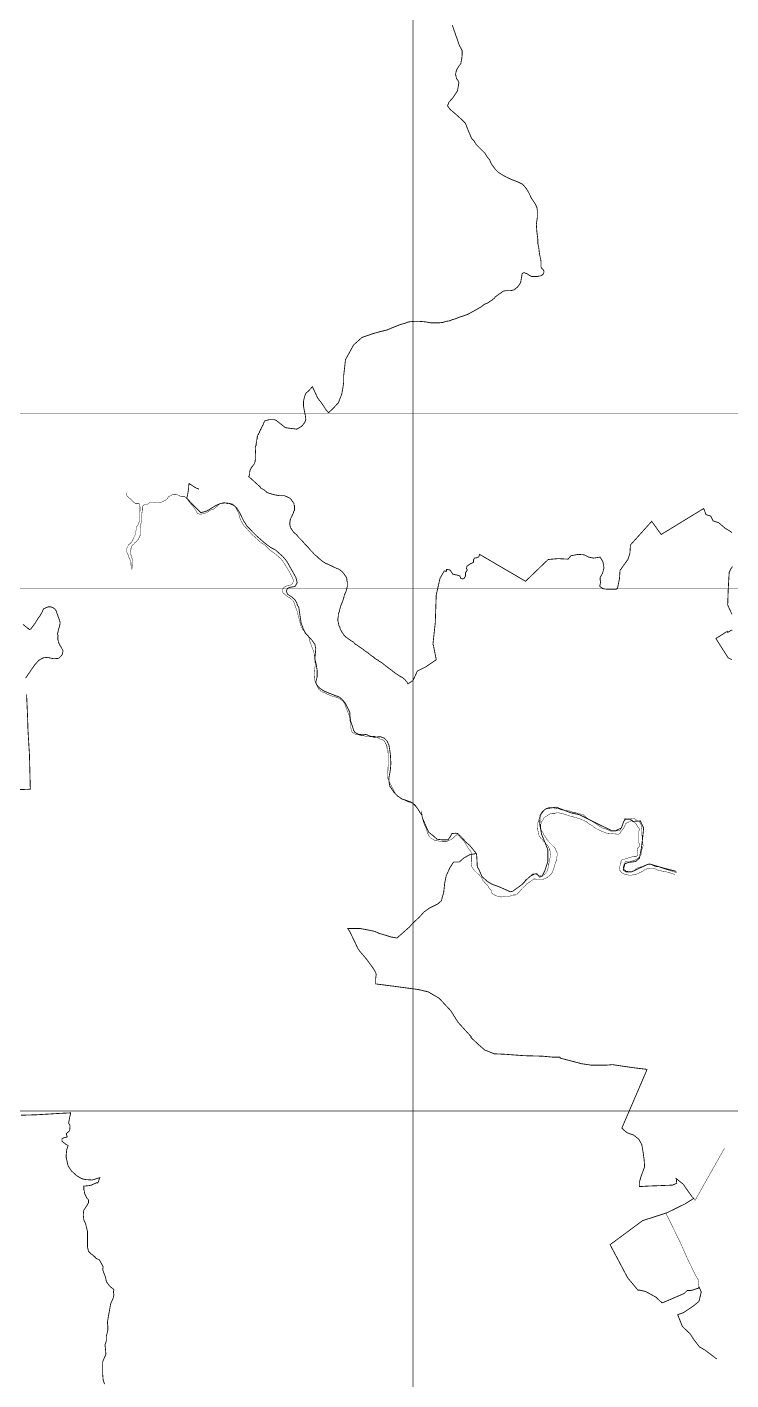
# Model space of a CAD drawing. Header units: millimetres. Extents: x -3588 to 75209, y -3737 to 38254.
# Drawn here: x 937 to 2956, y 18323 to 22203 of the extents above; entities that cross this region are included whole.
import ezdxf

# ---------------------------------------------------------------- set-up
doc = ezdxf.new("R2010")
doc.units = ezdxf.units.MM
doc.layers.add('P', color=253, linetype='Continuous')

msp = doc.modelspace()

# ---------------------------------------------------------------- linework, layer by layer
at = {"layer": 'P'}
for points, const_width in [([(2044.047, 14444.355), (2044.047, 23770.582)], 1.2), ([(2156.681, 22208.108), (2177.006, 22149.966), (2185.184, 22135.003), (2185.184, 22124.28), (2183.776, 22112.134), (2180.959, 22097.17), (2177.006, 22092.945), (2168.812, 22079.39), (2165.996, 22067.259), (2168.812, 22055.112), (2172.765, 22049.751), (2175.598, 22042.982), (2171.645, 22019.824), (2158.09, 21999.5), (2147.079, 21987.369), (2143.126, 21976.646), (2149.912, 21967.044), (2165.996, 21953.489), (2180.959, 21939.95), (2194.498, 21926.395), (2201.284, 21908.887), (2208.053, 21892.515), (2210.886, 21885.745), (2213.415, 21881.792), (2219.064, 21876.143), (2224.425, 21866.829), (2235.148, 21855.818), (2241.933, 21849.049), (2250.111, 21841.143), (2256.897, 21830.132), (2263.666, 21821.938), (2269.027, 21809.808), (2280.038, 21794.844), (2289.352, 21785.53), (2300.363, 21778.76), (2312.51, 21771.975), (2327.457, 21765.205), (2344.965, 21758.436), (2358.52, 21751.65), (2368.106, 21740.639), (2374.892, 21729.917), (2384.206, 21711.001), (2395.217, 21694.629), (2399.17, 21685.315), (2400.578, 21678.545), (2400.578, 21664.99), (2400.578, 21656.812), (2397.745, 21636.487), (2399.17, 21616.163), (2400.578, 21605.152), (2401.986, 21594.43), (2401.986, 21582.283), (2404.531, 21571.272), (2405.939, 21559.141), (2407.348, 21548.403), (2410.18, 21537.392), (2411.301, 21528.078), (2411.301, 21518.492), (2411.301, 21514.539), (2412.709, 21511.706), (2414.133, 21510.298), (2416.95, 21507.753), (2419.494, 21502.392), (2419.494, 21499.576), (2418.07, 21495.623), (2414.133, 21491.382), (2408.756, 21488.853), (2405.939, 21488.853), (2400.578, 21487.429), (2396.625, 21487.429), (2390.976, 21487.429), (2384.206, 21487.429), (2378.845, 21489.973), (2374.892, 21492.806), (2370.651, 21495.623), (2366.698, 21496.743), (2363.882, 21498.167), (2361.337, 21498.167), (2357.096, 21495.623), (2355.976, 21491.382), (2355.976, 21488.853), (2354.567, 21480.659), (2353.159, 21472.481), (2351.735, 21468.528), (2349.206, 21464.287), (2346.373, 21460.334), (2342.421, 21456.093), (2334.243, 21449.324), (2324.64, 21446.779), (2317.871, 21446.779), (2309.677, 21446.779), (2302.907, 21445.371), (2280.038, 21428.999), (2277.221, 21425.046), (2273.268, 21422.23), (2269.027, 21418.277), (2263.666, 21415.444), (2258.305, 21411.507), (2248.703, 21407.554), (2237.98, 21399.36), (2225.833, 21392.591), (2216.247, 21387.229), (2201.284, 21379.036), (2186.32, 21373.674), (2172.765, 21369.433), (2168.812, 21366.905), (2158.09, 21364.072), (2148.488, 21360.119), (2137.765, 21358.711), (2130.995, 21355.894), (2118.577, 21354.47), (2106.43, 21354.47), (2101.069, 21354.47), (2095.707, 21354.47), (2079.335, 21357.303), (2063.236, 21358.711), (2046.864, 21358.711), (2031.9, 21357.303), (2021.178, 21353.35), (2006.215, 21349.109), (1985.89, 21340.931), (1969.518, 21334.145), (1948.073, 21328.784), (1928.869, 21323.423), (1897.821, 21312.7), (1873.544, 21290.967), (1850.402, 21248.909), (1845.041, 21201.474), (1845.041, 21182.558), (1842.208, 21163.658), (1839.664, 21150.102), (1830.078, 21125.537), (1812.57, 21106.636), (1801.559, 21097.034), (1793.381, 21106.636), (1784.067, 21121.584), (1770.512, 21139.092), (1755.548, 21171.547), (1744.826, 21159.417), (1736.632, 21152.647), (1732.407, 21140.5), (1729.862, 21128.369), (1729.862, 21116.223), (1732.407, 21102.683), (1735.224, 21089.128), (1736.632, 21078.118), (1733.815, 21068.804), (1724.501, 21057.793), (1710.946, 21049.599), (1678.202, 21053.84), (1652.516, 21074.165), (1647.155, 21076.709), (1641.794, 21076.709), (1630.783, 21076.709), (1621.469, 21074.165), (1620.045, 21074.165), (1618.637, 21072.757), (1618.637, 21071.348), (1617.228, 21069.924), (1616.092, 21068.804), (1616.092, 21067.395), (1614.684, 21064.563), (1614.684, 21063.154), (1613.275, 21060.61), (1611.867, 21059.201), (1611.867, 21057.793), (1610.459, 21056.385), (1610.459, 21055.248), (1609.322, 21053.84), (1607.914, 21051.023), (1607.914, 21048.479), (1606.506, 21048.479), (1606.506, 21047.071), (1605.081, 21045.662), (1605.081, 21044.238), (1603.673, 21042.83), (1603.673, 21041.709), (1603.673, 21040.285), (1602.553, 21038.877), (1601.145, 21036.06), (1601.145, 21034.924), (1599.72, 21033.515), (1598.312, 21032.107), (1598.312, 21030.699), (1598.312, 21028.154), (1596.904, 21026.746), (1596.904, 21025.338), (1596.904, 21022.505), (1596.904, 21021.385), (1595.767, 21018.552), (1595.767, 21017.144), (1595.767, 21015.735), (1595.767, 21014.599), (1595.767, 21013.191), (1595.767, 21011.782), (1594.359, 21008.95), (1594.359, 21007.829), (1594.359, 21006.421), (1594.359, 21005.013), (1594.359, 21003.588), (1592.951, 21002.18), (1591.542, 20998.227), (1592.951, 20973.95), (1592.951, 20969.725), (1592.951, 20967.18), (1592.951, 20962.939), (1591.542, 20960.41), (1591.542, 20958.986), (1591.542, 20956.169), (1590.134, 20954.761), (1590.134, 20950.808), (1586.181, 20946.855), (1583.348, 20942.614), (1580.82, 20940.086), (1577.987, 20934.436), (1576.579, 20931.892), (1575.443, 20925.122), (1575.443, 20920.881), (1575.443, 20919.761), (1574.034, 20915.52), (1572.626, 20914.112), (1605.081, 20884.473), (1607.914, 20880.232), (1616.092, 20876.279), (1625.406, 20868.101), (1636.417, 20864.148), (1647.155, 20861.315), (1660.694, 20858.787), (1663.527, 20858.787), (1666.056, 20858.787), (1667.48, 20858.787), (1670.297, 20858.787), (1671.433, 20858.787), (1672.841, 20858.787), (1675.658, 20858.787), (1678.202, 20857.363), (1682.443, 20855.954), (1684.972, 20854.546), (1687.805, 20853.138), (1690.621, 20852.001), (1691.758, 20850.593), (1694.574, 20847.776), (1695.983, 20846.352), (1695.983, 20845.232), (1697.391, 20843.823), (1698.527, 20842.415), (1699.935, 20840.991), (1699.935, 20839.582), (1701.344, 20838.462), (1702.768, 20835.63), (1702.768, 20832.813), (1702.768, 20831.677), (1704.176, 20830.268), (1704.176, 20828.86), (1704.176, 20826.027), (1704.176, 20824.907), (1704.176, 20822.09), (1704.176, 20820.666), (1704.176, 20818.137), (1704.176, 20816.713), (1702.768, 20815.305), (1701.344, 20812.488), (1701.344, 20809.944), (1699.935, 20807.127), (1698.527, 20805.703), (1697.391, 20801.766), (1695.983, 20797.813), (1694.574, 20796.388), (1693.166, 20793.572), (1693.166, 20792.163), (1691.758, 20789.619), (1691.758, 20786.802), (1690.621, 20782.849), (1690.621, 20781.441), (1690.621, 20777.488), (1690.621, 20776.064), (1691.758, 20770.702), (1693.166, 20767.886), (1693.166, 20766.477), (1695.983, 20762.525), (1698.527, 20758.284), (1702.768, 20752.922), (1710.946, 20746.153), (1714.899, 20740.792), (1720.26, 20735.414), (1724.501, 20731.189), (1733.815, 20720.467), (1741.993, 20712.273), (1748.779, 20704.079), (1755.548, 20697.309), (1760.91, 20690.54), (1766.271, 20686.587), (1771.92, 20681.226), (1774.465, 20678.393), (1778.69, 20675.864), (1781.234, 20673.032), (1785.475, 20670.215), (1793.381, 20664.854), (1800.151, 20662.309), (1802.967, 20660.901), (1826.125, 20649.89), (1830.078, 20648.754), (1832.894, 20647.346), (1839.664, 20641.985), (1842.208, 20639.168), (1845.041, 20636.335), (1847.57, 20632.382), (1850.402, 20628.429), (1853.219, 20624.204), (1854.355, 20620.252), (1854.355, 20616.011), (1855.764, 20610.649), (1855.764, 20603.88), (1855.764, 20598.518), (1854.355, 20594.566), (1853.219, 20588.916), (1851.811, 20583.555), (1847.57, 20575.361), (1845.041, 20564.639), (1842.208, 20556.445), (1839.664, 20549.675), (1836.847, 20542.906), (1835.439, 20537.544), (1834.031, 20533.591), (1832.894, 20526.806), (1830.078, 20521.157), (1830.078, 20514.387), (1828.653, 20506.481), (1828.653, 20499.712), (1830.078, 20494.062), (1831.486, 20486.156), (1834.031, 20481.931), (1835.439, 20476.57), (1836.847, 20473.738), (1839.664, 20468.376), (1843.617, 20463.015), (1845.041, 20460.182), (1850.402, 20454.821), (1851.811, 20453.413), (1857.172, 20449.46), (1861.125, 20446.643), (1866.774, 20442.69), (1873.544, 20438.737), (1876.088, 20435.921), (1878.905, 20433.088), (1885.691, 20429.135), (1892.46, 20423.774), (1900.638, 20418.413), (1907.424, 20412.763), (1914.193, 20408.81), (1922.099, 20402.041), (1927.748, 20398.088), (1930.277, 20396.68), (1934.518, 20392.439), (1938.471, 20389.894), (1943.832, 20387.077), (1946.665, 20384.533), (1949.193, 20383.125), (1953.434, 20380.308), (1957.387, 20377.763), (1964.157, 20372.114), (1970.926, 20366.753), (1980.529, 20359.983), (1988.722, 20353.198), (1996.628, 20347.836), (2009.047, 20339.658), (2014.408, 20337.114), (2015.817, 20335.706), (2021.178, 20331.465), (2023.723, 20327.512), (2026.539, 20324.695), (2029.372, 20319.334), (2044.047, 20328.92), (2056.466, 20356.03), (2080.744, 20368.161), (2110.671, 20388.486), (2102.477, 20430.544), (2101.069, 20431.968), (2107.838, 20494.062), (2110.671, 20574.241), (2121.393, 20621.66), (2133.524, 20643.105), (2140.31, 20641.985), (2140.31, 20647.346), (2149.912, 20645.937), (2153.849, 20640.576), (2158.09, 20633.791), (2171.645, 20630.974), (2178.414, 20628.429), (2180.959, 20621.66), (2186.32, 20620.252), (2190.561, 20621.66), (2194.498, 20628.429), (2194.498, 20637.744), (2199.875, 20645.937), (2197.331, 20649.89), (2198.739, 20656.66), (2208.053, 20663.43), (2214.823, 20666.262), (2217.656, 20669.079), (2217.656, 20674.44), (2220.2, 20679.817), (2228.378, 20681.226), (2232.619, 20683.754), (2235.148, 20690.54), (2366.698, 20613.466), (2431.625, 20675.864), (2460.144, 20678.393), (2488.646, 20676.985), (2496.84, 20686.587), (2517.165, 20690.54), (2534.657, 20689.404), (2548.212, 20682.634), (2561.767, 20679.817), (2580.668, 20682.634), (2588.862, 20669.079), (2591.678, 20651.299), (2587.453, 20636.335), (2580.668, 20624.204), (2580.668, 20616.011), (2582.092, 20613.466), (2582.092, 20612.058), (2579.548, 20598.518), (2590.27, 20591.733), (2606.642, 20590.325), (2626.967, 20590.325), (2630.919, 20594.566), (2636.281, 20621.66), (2637.705, 20644.529), (2660.846, 20676.985), (2666.208, 20694.765), (2667.616, 20717.634), (2728.59, 20785.378), (2755.7, 20747.561), (2877.649, 20822.09), (2884.418, 20804.582), (2897.973, 20800.341), (2904.743, 20786.802), (2920.827, 20781.441), (2922.251, 20780.017), (2939.743, 20765.053), (2943.984, 20762.525), (2949.345, 20759.692), (2954.707, 20755.739), (2958.948, 20752.922)], 2.417), ([(-3179.405, 21094.49), (12021.226, 21094.49)], 1.2), ([(2798.878, 19781.577), (2758.229, 19792.299), (2721.821, 19803.022), (2710.81, 19799.069), (2679.763, 19784.106), (2670.161, 19780.153), (2655.197, 19780.153), (2647.291, 19785.53), (2649.836, 19796.252), (2651.244, 19803.022), (2661.967, 19807.263), (2682.291, 19809.792), (2693.302, 19819.394), (2698.679, 19846.504), (2702.616, 19877.551), (2705.449, 19906.054), (2695.847, 19926.379), (2675.522, 19924.97), (2667.616, 19930.62), (2652.652, 19930.62), (2648.428, 19924.97), (2641.642, 19906.054), (2626.967, 19899.284), (2612.003, 19899.284), (2575.307, 19917.064), (2521.118, 19944.175), (2496.84, 19949.536), (2454.783, 19965.62), (2426.264, 19961.667), (2415.541, 19953.489), (2408.756, 19942.75), (2407.348, 19917.064), (2412.709, 19888.562), (2424.856, 19858.635), (2430.505, 19843.671), (2430.505, 19828.996), (2430.505, 19808.671), (2422.311, 19784.106), (2414.133, 19768.022), (2407.348, 19765.205), (2399.17, 19774.791), (2387.023, 19773.383), (2373.484, 19761.252), (2355.976, 19743.456), (2330.002, 19724.556), (2323.232, 19723.131), (2289.352, 19738.095), (2270.436, 19744.88), (2256.897, 19753.058), (2241.933, 19766.613), (2233.739, 19785.53), (2228.378, 19795.116), (2226.97, 19823.347), (2225.833, 19832.949), (2224.425, 19834.357), (2206.645, 19856.09), (2197.331, 19863.996), (2185.184, 19877.551), (2172.765, 19889.97), (2167.404, 19891.09), (2155.273, 19889.97), (2151.32, 19881.776), (2144.535, 19872.19), (2126.754, 19872.19), (2113.199, 19873.598), (2102.477, 19883.201), (2088.938, 19893.923), (2082.152, 19908.887), (2079.335, 19915.656), (2071.142, 19934.572), (2068.613, 19945.295), (2068.613, 19944.175), (2070.021, 19944.175), (2064.372, 19949.536), (2059.011, 19958.85), (2048.288, 19973.814), (2037.278, 19980.583), (2022.586, 19985.944), (2013, 19988.777), (2000.853, 19996.955), (1989.843, 20007.677), (1977.712, 20025.474), (1975.167, 20037.604), (1975.167, 20051.16), (1979.12, 20072.893), (1980.529, 20091.809), (1979.12, 20117.495), (1975.167, 20143.181), (1969.518, 20155.312), (1961.612, 20163.506), (1950.602, 20167.747), (1931.701, 20166.322), (1924.916, 20168.867), (1922.099, 20168.867), (1908.544, 20174.516), (1901.774, 20173.108), (1888.219, 20174.516), (1877.497, 20179.877), (1873.544, 20186.647), (1870.727, 20195.961), (1865.366, 20212.349), (1863.942, 20220.527), (1862.533, 20238.035), (1857.172, 20249.045), (1850.402, 20262.585), (1843.617, 20271.899), (1832.894, 20281.501), (1821.884, 20285.454), (1804.392, 20292.223), (1788.004, 20299.009), (1775.873, 20307.187), (1767.679, 20316.789), (1765.151, 20323.559), (1769.104, 20339.658), (1769.104, 20357.439), (1766.271, 20376.355), (1762.318, 20391.318), (1763.742, 20403.449), (1765.151, 20420.957), (1762.318, 20433.088), (1755.548, 20442.69), (1744.826, 20454.821), (1735.224, 20464.423), (1728.454, 20479.387), (1723.093, 20494.062), (1720.26, 20513.267), (1716.307, 20538.953), (1712.082, 20545.722), (1710.946, 20551.083), (1705.297, 20560.686), (1695.983, 20568.592), (1683.852, 20576.769), (1681.019, 20584.963), (1683.852, 20593.141), (1689.213, 20595.686), (1705.297, 20598.518), (1712.082, 20609.241), (1708.129, 20624.204), (1699.935, 20639.168), (1695.983, 20645.937), (1682.443, 20670.215), (1671.433, 20683.754), (1649.972, 20702.959), (1635.008, 20710.865), (1618.637, 20723.283), (1596.904, 20742.2), (1584.757, 20754.331), (1568.673, 20770.702), (1559.071, 20785.378), (1546.94, 20809.944), (1538.746, 20823.499), (1526.615, 20834.221), (1515.605, 20837.038), (1502.05, 20838.462), (1489.919, 20835.63), (1477.772, 20830.268), (1453.494, 20815.305), (1435.714, 20809.944), (1424.992, 20820.666), (1411.437, 20834.221), (1395.065, 20852.001), (1396.473, 20855.954), (1397.897, 20862.74), (1399.306, 20872.326), (1400.426, 20879.112), (1400.426, 20887.001), (1401.834, 20893.787), (1413.981, 20885.881), (1420.751, 20881.64), (1423.583, 20880.232), (1430.353, 20877.687)], 2.417), ([(2794.926, 19771.975), (2789.564, 19774.791), (2781.386, 19777.336), (2770.376, 19780.153), (2763.59, 19781.577), (2756.821, 19782.697), (2751.459, 19784.106), (2744.69, 19785.53), (2739.329, 19788.347), (2731.135, 19790.891), (2725.773, 19790.891), (2722.941, 19790.891), (2717.58, 19789.467), (2713.627, 19788.347), (2712.218, 19786.938), (2709.402, 19786.938), (2704.04, 19782.697), (2693.302, 19777.336), (2687.941, 19774.791), (2683.716, 19773.383), (2676.93, 19771.975), (2668.752, 19770.566), (2664.799, 19770.566), (2656.605, 19771.975), (2651.244, 19773.383), (2645.883, 19775.928), (2641.642, 19778.744), (2639.113, 19782.697), (2636.281, 19785.53), (2634.872, 19788.347), (2636.281, 19790.891), (2637.705, 19797.661), (2639.113, 19801.902), (2640.522, 19807.263), (2640.522, 19811.216), (2641.642, 19812.624), (2644.475, 19816.577), (2649.836, 19816.577), (2656.605, 19817.985), (2663.391, 19820.802), (2667.616, 19822.226), (2672.977, 19823.347), (2676.93, 19824.755), (2681.171, 19824.755), (2683.716, 19824.755), (2686.532, 19826.179), (2689.077, 19828.996), (2689.077, 19831.541), (2689.077, 19834.357), (2687.941, 19836.902), (2686.532, 19846.504), (2690.485, 19850.441), (2693.302, 19853.274), (2694.726, 19856.09), (2693.302, 19860.043), (2691.894, 19862.876), (2691.894, 19888.562), (2691.894, 19892.515), (2691.894, 19896.74), (2693.302, 19902.101), (2691.894, 19906.054), (2689.077, 19908.887), (2686.532, 19912.839), (2683.716, 19918.201), (2678.354, 19922.426), (2675.522, 19923.85), (2672.977, 19924.97), (2671.569, 19926.379), (2670.161, 19926.379), (2667.616, 19926.379), (2666.208, 19923.85), (2663.391, 19923.85), (2661.967, 19922.426), (2658.03, 19921.017), (2655.197, 19919.609), (2654.077, 19918.201), (2652.652, 19918.201), (2652.652, 19915.656), (2652.652, 19914.248), (2648.428, 19906.054), (2639.113, 19893.923), (2637.705, 19889.97), (2633.752, 19888.562), (2628.103, 19888.562), (2599.872, 19891.09), (2584.909, 19896.74), (2568.537, 19904.646), (2565.992, 19906.054), (2561.767, 19908.887), (2559.223, 19912.839), (2554.982, 19914.248), (2548.212, 19918.201), (2541.443, 19923.85), (2533.249, 19927.803), (2526.479, 19930.62), (2523.935, 19931.74), (2510.379, 19935.981), (2500.793, 19938.525), (2495.432, 19939.934), (2487.238, 19942.75), (2479.044, 19945.295), (2475.107, 19946.703), (2472.275, 19946.703), (2465.505, 19948.128), (2462.96, 19949.536), (2460.144, 19949.536), (2456.191, 19949.536), (2450.83, 19948.128), (2446.589, 19948.128), (2442.636, 19948.128), (2437.275, 19946.703), (2435.866, 19945.295), (2433.034, 19944.175), (2429.081, 19941.342), (2423.719, 19938.525), (2420.903, 19935.981), (2419.494, 19934.572), (2418.07, 19931.74), (2415.541, 19927.803), (2412.709, 19923.85), (2411.301, 19919.609), (2411.301, 19918.201), (2410.18, 19917.064), (2410.18, 19915.656), (2410.18, 19911.415), (2410.18, 19906.054), (2411.301, 19903.525), (2411.301, 19900.693), (2412.709, 19897.876), (2416.95, 19892.515), (2418.07, 19888.562), (2419.494, 19885.729), (2424.856, 19878.96), (2427.672, 19873.598), (2431.625, 19869.645), (2433.034, 19866.829), (2435.866, 19863.996), (2441.227, 19858.635), (2446.589, 19853.274), (2450.83, 19849.321), (2451.95, 19846.504), (2453.358, 19843.671), (2456.191, 19836.902), (2457.599, 19834.357), (2457.599, 19830.116), (2457.599, 19827.588), (2456.191, 19822.226), (2456.191, 19816.577), (2454.783, 19811.216), (2451.95, 19805.855), (2450.83, 19800.477), (2447.997, 19790.891), (2445.18, 19782.697), (2442.636, 19777.336), (2441.227, 19774.791), (2438.395, 19771.975), (2429.081, 19763.781), (2419.494, 19759.828), (2418.07, 19758.42), (2416.95, 19758.42), (2415.541, 19758.42), (2412.709, 19758.42), (2407.348, 19758.42), (2403.395, 19758.42), (2400.578, 19758.42), (2395.217, 19759.828), (2392.384, 19759.828), (2390.976, 19759.828), (2389.856, 19758.42), (2387.023, 19757.011), (2378.845, 19751.65), (2374.892, 19748.817), (2370.651, 19746.289), (2363.882, 19738.095), (2359.929, 19735.278), (2355.976, 19731.325), (2350.326, 19724.556), (2343.557, 19717.77), (2342.421, 19716.362), (2339.604, 19714.954), (2336.771, 19713.817), (2331.41, 19713.817), (2327.457, 19712.409), (2323.232, 19711.001), (2315.326, 19709.592), (2312.51, 19709.592), (2308.557, 19709.592), (2298.954, 19708.168), (2297.546, 19708.168), (2293.593, 19709.592), (2283.991, 19711.001), (2280.038, 19712.409), (2278.63, 19713.817), (2277.221, 19713.817), (2275.797, 19714.954), (2273.268, 19716.362), (2270.436, 19719.178), (2270.436, 19720.603), (2269.027, 19721.723), (2269.027, 19725.964), (2267.907, 19727.372), (2265.075, 19729.917), (2262.258, 19734.142), (2258.305, 19740.928), (2255.472, 19743.456), (2252.944, 19746.289), (2250.111, 19748.817), (2246.158, 19754.467), (2243.342, 19757.011), (2241.933, 19761.252), (2239.389, 19765.205), (2236.572, 19768.022), (2233.739, 19771.975), (2229.786, 19774.791), (2224.425, 19780.153), (2221.608, 19782.697), (2219.064, 19785.53), (2213.415, 19793.708), (2212.294, 19796.252), (2212.294, 19797.661), (2210.886, 19800.477), (2210.886, 19801.902), (2212.294, 19809.792), (2212.294, 19814.032), (2212.294, 19817.985), (2212.294, 19826.179), (2210.886, 19834.357), (2210.886, 19836.902), (2206.645, 19842.551), (2199.875, 19851.865), (2195.923, 19858.635), (2191.97, 19865.404), (2189.137, 19869.645), (2186.32, 19872.19), (2180.959, 19877.551), (2178.414, 19880.368), (2177.006, 19883.201), (2172.765, 19885.729), (2171.645, 19887.153), (2170.237, 19887.153), (2168.812, 19885.729), (2164.859, 19883.201), (2162.043, 19880.368), (2159.226, 19877.551), (2158.09, 19876.415), (2156.681, 19875.007), (2151.32, 19872.19), (2147.079, 19870.766), (2143.126, 19868.237), (2141.718, 19868.237), (2138.901, 19866.829), (2136.357, 19866.829), (2133.524, 19866.829), (2130.995, 19866.829), (2128.163, 19866.829), (2119.985, 19868.237), (2111.791, 19869.645), (2106.43, 19870.766), (2101.069, 19873.598), (2098.252, 19875.007), (2095.707, 19876.415), (2092.875, 19878.96), (2091.466, 19881.776), (2088.938, 19884.321), (2086.105, 19891.09), (2083.56, 19899.284), (2079.335, 19910.295), (2076.791, 19914.248), (2075.383, 19919.609), (2072.55, 19927.803), (2071.142, 19934.572), (2070.021, 19938.525), (2068.613, 19941.342), (2067.189, 19945.295), (2065.78, 19946.703), (2063.236, 19952.065), (2061.827, 19953.489), (2060.419, 19956.306), (2059.011, 19958.85), (2056.466, 19961.667), (2053.65, 19965.62), (2049.697, 19969.861), (2046.864, 19972.389), (2045.456, 19975.222), (2042.911, 19976.63), (2041.503, 19978.039), (2036.141, 19979.175), (2031.9, 19980.583), (2027.964, 19981.991), (2022.586, 19984.824), (2011.576, 19988.777), (2006.215, 19992.714), (2002.262, 19995.547), (1999.445, 19996.955), (1998.037, 19999.5), (1995.492, 20000.908), (1994.084, 20003.725), (1989.843, 20011.918), (1985.89, 20019.824), (1981.937, 20026.594), (1977.712, 20034.788), (1972.351, 20046.919), (1972.351, 20049.751), (1970.926, 20052.568), (1970.926, 20055.112), (1970.926, 20056.521), (1970.926, 20064.699), (1972.351, 20071.484), (1972.351, 20075.437), (1972.351, 20080.798), (1973.759, 20086.448), (1973.759, 20091.809), (1973.759, 20093.217), (1973.759, 20094.338), (1973.759, 20098.579), (1973.759, 20099.987), (1973.759, 20101.123), (1973.759, 20102.531), (1973.759, 20103.94), (1973.759, 20105.348), (1973.759, 20106.772), (1973.759, 20107.893), (1973.759, 20109.301), (1973.759, 20110.725), (1973.759, 20112.134), (1973.759, 20113.542), (1973.759, 20114.662), (1973.759, 20116.087), (1973.759, 20117.495), (1973.759, 20118.903), (1973.759, 20120.312), (1972.351, 20121.448), (1972.351, 20122.856), (1972.351, 20124.264), (1972.351, 20125.673), (1972.351, 20127.097), (1970.926, 20128.217), (1970.926, 20129.626), (1970.926, 20131.05), (1970.926, 20132.458), (1969.518, 20133.867), (1969.518, 20134.987), (1969.518, 20136.411), (1969.518, 20137.82), (1969.518, 20139.228), (1968.398, 20140.636), (1968.398, 20141.773), (1968.398, 20143.181), (1968.398, 20144.589), (1966.989, 20145.998), (1965.565, 20147.422), (1965.565, 20148.542), (1964.157, 20149.95), (1964.157, 20151.375), (1962.748, 20152.783), (1962.748, 20154.191), (1961.612, 20155.312), (1960.204, 20156.736), (1960.204, 20158.144), (1958.796, 20158.144), (1957.387, 20158.144), (1955.979, 20159.553), (1954.843, 20159.553), (1953.434, 20159.553), (1952.026, 20160.961), (1950.602, 20160.961), (1949.193, 20160.961), (1942.424, 20164.914), (1934.518, 20168.867), (1928.869, 20168.867), (1924.916, 20167.747), (1922.099, 20167.747), (1919.554, 20167.747), (1916.738, 20167.747), (1911.377, 20167.747), (1904.591, 20170.275), (1899.23, 20171.699), (1896.413, 20171.699), (1896.413, 20170.275), (1893.868, 20171.699), (1892.46, 20171.699), (1888.219, 20173.108), (1882.858, 20173.108), (1877.497, 20175.636), (1874.68, 20177.061), (1870.727, 20179.877), (1867.894, 20183.83), (1866.774, 20188.071), (1865.366, 20195.961), (1865.366, 20200.202), (1865.366, 20206.972), (1862.533, 20215.166), (1862.533, 20219.118), (1862.533, 20221.935), (1861.125, 20228.721), (1855.764, 20240.852), (1851.811, 20251.574), (1847.57, 20263.721), (1843.617, 20269.37), (1835.439, 20274.731), (1827.245, 20280.093), (1812.57, 20284.046), (1797.606, 20289.695), (1790.837, 20293.648), (1782.643, 20296.464), (1779.826, 20299.009), (1774.465, 20303.234), (1771.92, 20307.187), (1770.512, 20311.14), (1766.271, 20317.909), (1762.318, 20328.92), (1760.91, 20337.114), (1762.318, 20362.8), (1763.742, 20373.522), (1762.318, 20387.077), (1760.91, 20403.449), (1758.365, 20414.172), (1754.14, 20425.182), (1748.779, 20438.737), (1747.354, 20444.099), (1745.946, 20450.868), (1741.993, 20459.062), (1738.04, 20463.015), (1735.224, 20466.968), (1733.815, 20469.785), (1729.862, 20472.617), (1727.03, 20476.57), (1724.501, 20481.931), (1721.669, 20487.293), (1720.26, 20494.062), (1718.852, 20500.832), (1714.899, 20513.267), (1714.899, 20514.387), (1712.082, 20526.806), (1706.705, 20540.361), (1704.176, 20549.675), (1699.935, 20557.869), (1695.983, 20561.806), (1690.621, 20566.047), (1684.972, 20568.592), (1677.066, 20575.361), (1675.658, 20576.769), (1672.841, 20578.194), (1668.888, 20583.555), (1668.888, 20590.325), (1675.658, 20597.094), (1681.019, 20599.927), (1690.621, 20601.335), (1698.527, 20606.696), (1701.344, 20614.89), (1698.527, 20622.78), (1693.166, 20633.791), (1682.443, 20652.707), (1670.297, 20671.623), (1664.647, 20678.393), (1647.155, 20693.356), (1635.008, 20701.55), (1620.045, 20716.514), (1607.914, 20724.404), (1594.359, 20736.839), (1582.228, 20747.561), (1572.626, 20758.284), (1559.071, 20773.247), (1550.893, 20786.802), (1546.94, 20796.388), (1544.107, 20808.535), (1538.746, 20818.137), (1533.385, 20828.86), (1521.254, 20834.221), (1514.468, 20837.038), (1513.06, 20835.63), (1507.699, 20837.038), (1504.882, 20838.462), (1503.458, 20838.462), (1500.929, 20837.038), (1495.28, 20837.038), (1488.51, 20834.221), (1487.374, 20832.813), (1484.557, 20831.677), (1483.133, 20828.86), (1477.772, 20824.907), (1472.411, 20820.666), (1464.233, 20818.137), (1456.039, 20812.488), (1447.861, 20808.535), (1442.484, 20807.127), (1434.306, 20805.703), (1426.4, 20807.127), (1420.751, 20816.713), (1415.389, 20824.907), (1411.437, 20830.268), (1408.62, 20834.221), (1406.075, 20835.63), (1404.667, 20838.462), (1400.426, 20843.823), (1396.473, 20849.185), (1395.065, 20850.593), (1389.703, 20855.954), (1380.101, 20855.954), (1376.148, 20857.363), (1372.195, 20859.907), (1364.018, 20862.74), (1359.777, 20862.74), (1357.248, 20862.74), (1353.007, 20861.315), (1350.462, 20859.907), (1347.646, 20858.787), (1346.237, 20857.363), (1342.284, 20855.954), (1340.86, 20852.001), (1336.923, 20847.776), (1332.682, 20845.232), (1327.321, 20842.415), (1320.535, 20839.582), (1315.174, 20838.462), (1311.221, 20838.462), (1304.452, 20838.462), (1298.802, 20839.582), (1293.441, 20839.582), (1290.897, 20839.582), (1288.08, 20838.462), (1282.719, 20834.221), (1277.357, 20834.221), (1273.116, 20834.221), (1271.708, 20831.677), (1269.164, 20828.86), (1267.755, 20824.907), (1267.755, 20823.499), (1267.755, 20822.09), (1267.755, 20820.666), (1267.755, 20819.258), (1267.755, 20818.137), (1266.347, 20807.127), (1266.347, 20803.174), (1264.939, 20797.813), (1266.347, 20794.98), (1266.347, 20791.027), (1264.939, 20785.378), (1263.802, 20778.608), (1260.986, 20770.702), (1262.394, 20767.886), (1262.394, 20761.116), (1262.394, 20752.922), (1262.394, 20751.514), (1262.394, 20748.969), (1262.394, 20747.561), (1262.394, 20746.153), (1260.986, 20744.728), (1260.986, 20743.608), (1259.561, 20740.792), (1259.561, 20739.367), (1258.153, 20737.959), (1257.033, 20735.414), (1255.624, 20732.598), (1252.792, 20731.189), (1252.792, 20730.053), (1251.383, 20727.236), (1250.247, 20727.236), (1248.839, 20725.828), (1246.022, 20724.404), (1244.614, 20721.875), (1243.478, 20720.467), (1240.661, 20719.042), (1239.237, 20717.634), (1239.237, 20716.514), (1237.828, 20715.09), (1236.708, 20713.681), (1236.708, 20710.865), (1235.3, 20708.32), (1235.3, 20705.503), (1235.3, 20704.079), (1233.875, 20701.55), (1233.875, 20698.718), (1232.467, 20696.189), (1233.875, 20693.356), (1233.875, 20691.948), (1235.3, 20689.404), (1235.3, 20687.995), (1236.708, 20685.179), (1236.708, 20683.754), (1237.828, 20679.817), (1239.237, 20674.44), (1239.237, 20670.215), (1239.237, 20669.079), (1239.237, 20667.671), (1239.237, 20666.262), (1239.237, 20663.43), (1239.237, 20659.493), (1237.828, 20648.754), (1235.3, 20659.493), (1235.3, 20662.309), (1235.3, 20664.854), (1235.3, 20667.671), (1233.875, 20669.079), (1233.875, 20670.215), (1233.875, 20673.032), (1228.514, 20683.754), (1227.106, 20690.54), (1225.697, 20690.54), (1224.289, 20693.356), (1224.289, 20694.765), (1223.153, 20697.309), (1223.153, 20700.142), (1223.153, 20702.959), (1223.153, 20705.503), (1223.153, 20708.32), (1224.289, 20710.865), (1224.289, 20712.273), (1227.106, 20715.09), (1227.106, 20717.634), (1229.922, 20719.042), (1231.059, 20720.467), (1233.875, 20721.875), (1235.3, 20724.404), (1237.828, 20725.828), (1237.828, 20727.236), (1239.237, 20730.053), (1240.661, 20732.598), (1242.069, 20735.414), (1242.069, 20736.839), (1243.478, 20737.959), (1243.478, 20739.367), (1244.614, 20742.2), (1246.022, 20743.608), (1246.022, 20744.728), (1247.43, 20746.153), (1247.43, 20747.561), (1248.839, 20750.378), (1248.839, 20752.922), (1248.839, 20754.331), (1248.839, 20757.163), (1248.839, 20758.284), (1250.247, 20759.692), (1250.247, 20761.116), (1250.247, 20763.933), (1250.247, 20766.477), (1251.383, 20769.294), (1252.792, 20771.839), (1254.2, 20773.247), (1254.2, 20774.655), (1255.624, 20776.064), (1257.033, 20778.608), (1257.033, 20780.017), (1258.153, 20781.441), (1258.153, 20782.849), (1259.561, 20785.378), (1259.561, 20788.211), (1259.561, 20789.619), (1259.561, 20791.027), (1259.561, 20793.572), (1259.561, 20796.388), (1259.561, 20797.813), (1259.561, 20800.341), (1259.561, 20803.174), (1259.561, 20805.703), (1259.561, 20808.535), (1259.561, 20809.944), (1259.561, 20811.352), (1260.986, 20813.896), (1260.986, 20815.305), (1260.986, 20818.137), (1260.986, 20820.666), (1260.986, 20822.09), (1260.986, 20824.907), (1260.986, 20827.452), (1259.561, 20830.268), (1259.561, 20832.813), (1258.153, 20837.038), (1254.2, 20837.038), (1251.383, 20837.038), (1248.839, 20837.038), (1247.43, 20837.038), (1246.022, 20838.462), (1243.478, 20839.582), (1242.069, 20840.991), (1239.237, 20843.823), (1237.828, 20845.232), (1235.3, 20847.776), (1233.875, 20849.185), (1232.467, 20850.593), (1229.922, 20852.001), (1228.514, 20854.546), (1225.697, 20855.954), (1224.289, 20857.363), (1223.153, 20859.907), (1223.153, 20862.74), (1221.745, 20866.677)], 1.2), ([(2960.068, 20655.54), (2956.115, 20649.89), (2950.754, 20639.168), (2947.937, 20588.916), (2946.513, 20545.722), (2950.754, 20536.12), (2958.948, 20518.628)], 2.417), ([(-3587.169, 20592), (11613.461, 20592)], 1.2), ([(925.052, 20490.109), (937.199, 20480.507), (939.743, 20477.979), (941.151, 20477.979), (943.968, 20475.146), (947.921, 20476.57), (960.068, 20492.942), (968.246, 20506.481), (975.015, 20515.795), (980.393, 20525.398), (984.618, 20534.712), (998.173, 20540.361), (1004.942, 20540.361), (1011.728, 20537.544), (1017.089, 20533.591), (1021.042, 20527.942), (1021.042, 20526.806), (1030.628, 20500.832), (1032.053, 20494.062), (1030.628, 20486.156), (1027.812, 20476.57), (1025.267, 20465.832), (1023.859, 20461.607), (1026.675, 20457.654), (1025.267, 20454.821), (1025.267, 20452.293), (1025.267, 20446.643), (1026.675, 20442.69), (1026.675, 20439.858), (1032.053, 20429.135), (1035.989, 20422.366), (1040.23, 20414.172), (1038.822, 20404.858), (1034.581, 20399.208), (1027.812, 20392.439), (1014.256, 20391.318), (1013.136, 20391.318), (995.34, 20395.271), (983.209, 20393.847), (971.078, 20387.077), (958.932, 20373.522), (943.968, 20351.789), (932.958, 20335.706)], 2.417), ([(2960.068, 20473.738), (2956.115, 20472.617), (2949.345, 20468.376), (2946.513, 20466.968), (2945.392, 20469.785), (2912.649, 20449.46), (2916.874, 20442.69), (2947.937, 20393.847), (2958.948, 20388.486)], 2.417), ([(935.79, 20289.695), (938.607, 20225.888), (939.743, 20186.647), (943.968, 20117.495), (946.513, 20017.28), (877.633, 20014.463)], 2.417), ([(2915.465, 18383.125), (2881.602, 18408.81), (2865.214, 18418.397), (2847.722, 18441.554), (2838.12, 18456.229), (2816.675, 18476.554), (2803.119, 18510.434), (2819.203, 18516.067), (2847.722, 18534.984), (2864.094, 18548.539), (2870.863, 18575.633), (2864.094, 18590.597), (2862.685, 18586.372), (2840.952, 18579.586), (2830.214, 18579.586), (2822.036, 18571.408), (2769.24, 18548.539), (2758.229, 18544.298), (2740.737, 18560.67), (2710.81, 18577.042), (2693.302, 18580.994), (2689.077, 18580.994), (2659.438, 18616.283), (2633.752, 18665.126), (2609.186, 18711.137), (2667.616, 18754.331), (2702.616, 18780.289), (2736.496, 18791.027), (2769.24, 18801.75), (2773.192, 18803.158), (2823.444, 18827.724), (2849.13, 18843.807), (2843.769, 18849.169), (2830.214, 18868.373), (2819.203, 18884.457), (2798.878, 18900.829), (2800.303, 18887.289), (2788.156, 18881.912), (2716.171, 18879.096), (2693.302, 18877.687), (2693.302, 18889.818), (2697.255, 18904.782), (2708.265, 18934.708), (2706.857, 18955.033), (2704.04, 18975.358), (2700.088, 18998.227), (2691.894, 19013.191), (2676.93, 19025.322), (2658.03, 19032.091), (2649.836, 19038.877), (2643.066, 19045.646), (2713.627, 19209.652), (2715.051, 19213.893), (2682.291, 19217.846), (2654.077, 19221.799), (2615.956, 19227.432), (2599.872, 19226.024), (2578.139, 19226.024), (2554.982, 19226.024), (2527.888, 19229.977), (2507.563, 19235.338), (2465.505, 19246.349), (2465.505, 19248.893), (2460.144, 19248.893), (2445.18, 19248.893), (2415.541, 19251.71), (2361.337, 19253.134), (2309.677, 19257.087), (2277.221, 19258.496), (2263.666, 19263.857), (2250.111, 19269.218), (2232.619, 19284.182), (2209.462, 19305.915), (2210.886, 19307.323), (2172.765, 19349.381), (2152.44, 19381.852), (2118.577, 19418.261), (2087.513, 19436.057), (2059.011, 19442.826), (1989.843, 19452.141), (1937.062, 19458.91), (1937.062, 19475.282), (1938.471, 19486.02), (1937.062, 19491.654), (1928.869, 19505.209), (1909.952, 19530.895), (1892.46, 19551.22), (1885.691, 19560.534), (1877.497, 19578.33), (1862.533, 19609.377), (1857.172, 19617.555), (1893.868, 19617.555), (1922.099, 19612.194), (1934.518, 19609.377), (1946.665, 19604.016), (1983.073, 19593.005), (1984.481, 19593.005), (1998.037, 19590.461), (2034.733, 19622.932), (2040.094, 19629.702), (2061.827, 19650.026), (2075.383, 19664.99), (2090.346, 19675.712), (2114.624, 19687.843), (2125.346, 19697.445), (2132.116, 19721.723), (2134.948, 19747.697), (2138.901, 19768.022), (2149.912, 19792.299), (2160.634, 19808.671), (2177.006, 19808.671), (2189.137, 19819.394), (2205.509, 19828.996), (2225.833, 19832.949), (2226.97, 19823.347), (2228.378, 19795.116), (2233.739, 19785.53), (2241.933, 19766.613), (2256.897, 19753.058), (2270.436, 19744.88), (2289.352, 19738.095), (2323.232, 19723.131), (2330.002, 19724.556), (2355.976, 19743.456), (2373.484, 19761.252), (2387.023, 19773.383), (2399.17, 19774.791), (2407.348, 19765.205), (2414.133, 19768.022), (2422.311, 19784.106), (2430.505, 19808.671), (2430.505, 19828.996), (2430.505, 19843.671), (2424.856, 19858.635), (2412.709, 19888.562), (2407.348, 19917.064), (2408.756, 19942.75), (2415.541, 19953.489), (2426.264, 19961.667), (2454.783, 19965.62), (2496.84, 19949.536), (2521.118, 19944.175), (2575.307, 19917.064), (2612.003, 19899.284), (2620.197, 19899.284)], 2.417), ([(2363.882, 19753.058), (2366.698, 19757.011), (2370.651, 19759.828), (2374.892, 19762.373), (2378.845, 19765.205), (2381.662, 19768.022), (2385.615, 19769.142), (2389.856, 19771.975), (2392.384, 19773.383), (2395.217, 19773.383), (2396.625, 19773.383), (2397.745, 19773.383), (2399.17, 19771.975), (2401.986, 19770.566), (2403.395, 19769.142), (2404.531, 19769.142), (2405.939, 19769.142), (2408.756, 19769.142), (2411.301, 19769.142), (2412.709, 19769.142), (2414.133, 19769.142), (2415.541, 19770.566), (2418.07, 19770.566), (2419.494, 19771.975), (2420.903, 19771.975), (2422.311, 19774.791), (2423.719, 19775.928), (2424.856, 19777.336), (2426.264, 19778.744), (2427.672, 19780.153), (2429.081, 19784.106), (2430.505, 19788.347), (2431.625, 19792.299), (2431.625, 19796.252), (2433.034, 19800.477), (2433.034, 19803.022), (2434.458, 19805.855), (2434.458, 19808.671), (2434.458, 19811.216), (2435.866, 19815.441), (2437.275, 19820.802), (2437.275, 19823.347), (2437.275, 19827.588), (2438.395, 19832.949), (2437.275, 19835.766), (2437.275, 19838.31), (2437.275, 19839.718), (2435.866, 19842.551), (2435.866, 19845.08), (2434.458, 19847.912), (2433.034, 19850.441), (2430.505, 19854.682), (2429.081, 19857.227), (2426.264, 19858.635), (2424.856, 19860.043), (2424.856, 19861.451), (2423.719, 19863.996), (2422.311, 19865.404), (2419.494, 19866.829), (2418.07, 19869.645), (2415.541, 19870.766), (2414.133, 19873.598), (2412.709, 19875.007), (2410.18, 19876.415), (2410.18, 19877.551), (2408.756, 19880.368), (2407.348, 19881.776), (2405.939, 19883.201), (2405.939, 19884.321), (2404.531, 19885.729), (2404.531, 19889.97), (2403.395, 19895.331), (2401.986, 19897.876), (2401.986, 19899.284), (2400.578, 19903.525), (2400.578, 19906.054), (2401.986, 19908.887), (2401.986, 19912.839), (2401.986, 19917.064), (2401.986, 19921.017), (2403.395, 19923.85), (2403.395, 19924.97), (2404.531, 19929.211), (2405.939, 19933.164), (2407.348, 19937.389), (2408.756, 19939.934), (2410.18, 19942.75), (2411.301, 19944.175), (2411.301, 19945.295), (2412.709, 19946.703), (2414.133, 19948.128), (2415.541, 19950.944), (2418.07, 19953.489), (2419.494, 19956.306), (2423.719, 19958.85), (2426.264, 19961.667), (2429.081, 19961.667), (2430.505, 19963.075), (2431.625, 19964.499), (2433.034, 19964.499), (2434.458, 19964.499), (2435.866, 19964.499), (2441.227, 19964.499), (2445.18, 19964.499), (2447.997, 19963.075), (2453.358, 19961.667), (2465.505, 19960.258), (2466.913, 19958.85), (2472.275, 19957.714), (2475.107, 19957.714), (2476.516, 19957.714), (2480.469, 19956.306), (2485.83, 19956.306), (2490.055, 19954.897), (2492.599, 19954.897), (2495.432, 19953.489), (2499.369, 19952.065), (2503.61, 19950.944), (2508.971, 19950.944), (2510.379, 19949.536), (2511.804, 19949.536), (2514.332, 19948.128), (2517.165, 19948.128), (2518.573, 19946.703), (2522.526, 19946.703), (2526.479, 19945.295), (2529.296, 19945.295), (2532.129, 19944.175), (2533.249, 19942.75), (2534.657, 19941.342), (2536.081, 19939.934), (2538.898, 19938.525), (2541.443, 19935.981), (2548.212, 19930.62), (2554.982, 19926.379), (2567.129, 19919.609), (2573.898, 19914.248), (2587.453, 19906.054), (2599.872, 19902.101), (2607.778, 19897.876), (2613.427, 19896.74), (2622.742, 19896.74), (2629.511, 19897.876), (2636.281, 19899.284), (2639.113, 19900.693), (2641.642, 19907.478), (2645.883, 19919.609), (2648.428, 19922.426), (2649.836, 19926.379), (2649.836, 19931.74), (2654.077, 19933.164), (2660.846, 19933.164), (2666.208, 19934.572), (2671.569, 19933.164), (2676.93, 19933.164), (2683.716, 19930.62), (2687.941, 19926.379), (2691.894, 19924.97), (2697.255, 19918.201), (2698.679, 19912.839), (2700.088, 19902.101), (2700.088, 19889.97), (2701.496, 19877.551), (2701.496, 19873.598), (2701.496, 19870.766), (2702.616, 19865.404), (2702.616, 19863.996), (2704.04, 19856.09), (2702.616, 19849.321), (2700.088, 19843.671), (2700.088, 19838.31), (2698.679, 19834.357), (2698.679, 19830.116), (2695.847, 19826.179), (2694.726, 19823.347), (2690.485, 19820.802), (2685.124, 19816.577), (2678.354, 19812.624), (2671.569, 19811.216), (2660.846, 19811.216), (2655.197, 19809.792), (2652.652, 19808.671), (2651.244, 19804.43), (2648.428, 19800.477), (2647.291, 19796.252), (2647.291, 19790.891), (2648.428, 19788.347), (2654.077, 19782.697), (2660.846, 19781.577), (2666.208, 19780.153), (2670.161, 19780.153), (2675.522, 19782.697), (2676.93, 19782.697), (2679.763, 19785.53), (2683.716, 19789.467), (2690.485, 19792.299), (2700.088, 19795.116), (2705.449, 19796.252), (2710.81, 19797.661), (2713.627, 19800.477), (2719.004, 19801.902), (2727.182, 19801.902), (2733.951, 19797.661), (2739.329, 19795.116), (2747.507, 19795.116), (2758.229, 19790.891), (2776.025, 19785.53), (2789.564, 19781.577), (2800.303, 19777.336)], 1.2), ([(2620.197, 19899.284), (2626.967, 19899.284), (2641.642, 19906.054), (2648.428, 19924.97), (2652.652, 19930.62), (2667.616, 19930.62), (2675.522, 19924.97), (2695.847, 19926.379), (2705.449, 19906.054), (2702.616, 19877.551), (2698.679, 19846.504), (2693.302, 19819.394), (2682.291, 19809.792), (2661.967, 19807.263), (2651.244, 19803.022), (2649.836, 19796.252), (2647.291, 19785.53), (2655.197, 19780.153), (2670.161, 19780.153), (2679.763, 19784.106), (2710.81, 19799.069), (2721.821, 19803.022), (2758.229, 19792.299), (2798.878, 19781.577)], 2.417), ([(-3179.405, 19094.49), (12021.226, 19094.49)], 1.2), ([(919.418, 19082.343), (965.701, 19083.751), (1032.053, 19087.704), (1061.691, 19089.112), (1061.691, 19086.296), (1059.147, 19075.573), (1056.314, 19059.201), (1060.555, 19052.416), (1059.147, 19037.74), (1049.545, 19029.562), (1052.377, 19019.96), (1041.367, 19017.416), (1037.414, 19014.599), (1037.414, 19007.813), (1049.545, 18998.227), (1054.906, 18995.683), (1050.953, 18983.536), (1049.545, 18969.997), (1049.545, 18960.394), (1054.906, 18937.253), (1064.508, 18922.562), (1079.472, 18909.023), (1093.027, 18900.829), (1103.749, 18898.012), (1124.074, 18896.604), (1145.807, 18903.373), (1140.446, 18888.698), (1136.205, 18888.698), (1121.529, 18881.912), (1114.76, 18880.504), (1099.796, 18879.096), (1099.796, 18875.143), (1099.796, 18869.493), (1101.205, 18865.54), (1102.341, 18857.363), (1109.11, 18843.807), (1113.351, 18839.854), (1113.351, 18831.677), (1107.974, 18822.074), (1099.796, 18809.944), (1098.388, 18797.797), (1099.796, 18782.833), (1105.157, 18770.702), (1110.519, 18748.969), (1110.519, 18727.22), (1110.519, 18704.367), (1113.351, 18692.22), (1120.121, 18685.451), (1132.252, 18675.848), (1130.843, 18675.848), (1135.084, 18671.896), (1144.399, 18667.671), (1149.76, 18658.34), (1155.409, 18647.346), (1154.001, 18640.56), (1156.529, 18632.382), (1162.179, 18617.691), (1164.723, 18605.272), (1170.085, 18597.366), (1175.734, 18590.597), (1186.456, 18582.419), (1185.048, 18577.042), (1185.048, 18574.225), (1186.456, 18567.455), (1183.64, 18556.717), (1176.854, 18541.769), (1174.326, 18526.806), (1170.085, 18503.648), (1167.54, 18487.565), (1168.948, 18476.554), (1168.948, 18465.832), (1164.723, 18449.46), (1164.723, 18435.905), (1160.77, 18423.774), (1162.179, 18410.219), (1163.315, 18396.664), (1159.362, 18388.486), (1154.001, 18374.931), (1154.001, 18360.255), (1154.001, 18339.931), (1155.409, 18323.559), (1159.362, 18311.412)], 2.417), ([(2849.13, 18843.807), (2853.083, 18838.446), (2937.199, 18987.489)], 1.2), ([(2915.465, 18383.125), (2881.602, 18408.81), (2865.214, 18418.397), (2847.722, 18441.554), (2838.12, 18456.229), (2816.675, 18476.554), (2803.119, 18510.434), (2819.203, 18516.067), (2847.722, 18534.984), (2864.094, 18548.539), (2870.863, 18575.633), (2864.094, 18590.597), (2864.094, 18591.733), (2861.277, 18612.058), (2853.083, 18625.597), (2831.35, 18670.487), (2811.025, 18716.498), (2769.24, 18801.75), (2773.192, 18803.158), (2823.444, 18827.724), (2849.13, 18843.807)], 1.2)]:
    msp.add_lwpolyline(points, dxfattribs=dict(at, const_width=const_width))

doc.saveas('drawing.dxf')
